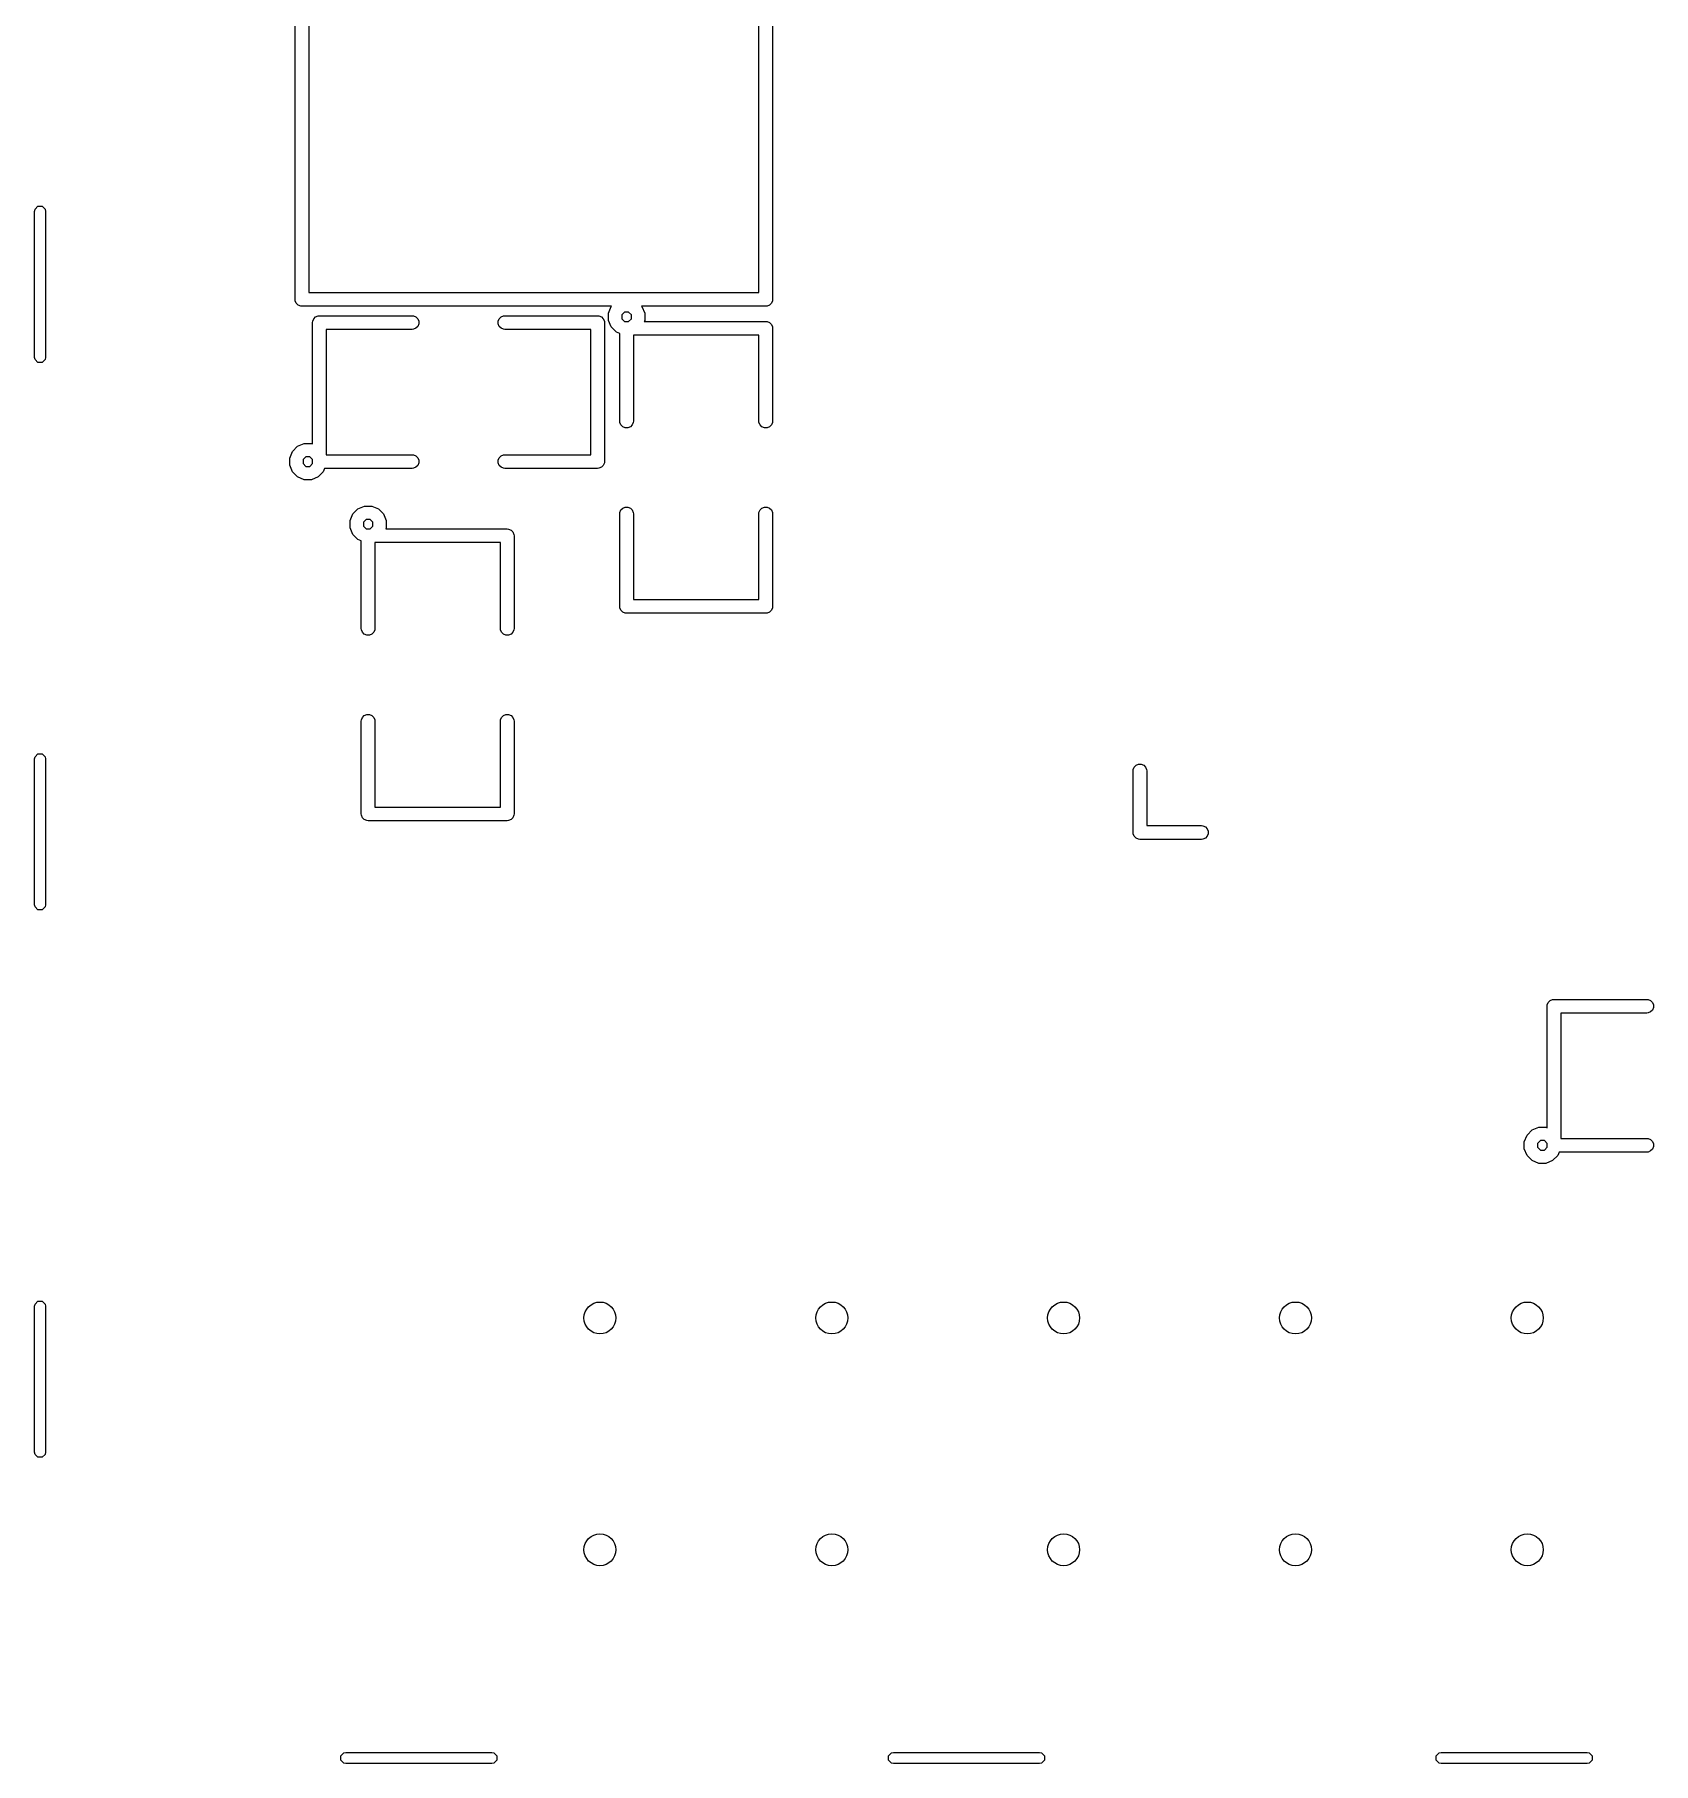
# Model space of a CAD drawing. Extents: x 3.77 to 7.16, y -4.93 to -3.32.
# Drawn here: x 5.656 to 6.354, y -4.796 to -4.05 of the extents above; entities that cross this region are included whole.
import ezdxf

# ---------------------------------------------------------------- set-up
doc = ezdxf.new("R2010")
doc.units = 0
doc.header["$MEASUREMENT"] = 0
doc.layers.add('BLACK', color=7, linetype='CONTINUOUS')

msp = doc.modelspace()

# ---------------------------------------------------------------- linework, layer by layer
at = {"layer": 'BLACK', "linetype": 'CONTINUOUS'}
for p, q in [((5.76865, -4.16419), (5.76865, -3.86419)), ((5.77455, -3.86714), (5.77455, -4.16123)), ((5.96865, -4.16123), (5.96865, -3.86714)), ((5.97455, -3.86419), (5.97455, -4.16419)), ((5.65642, -4.1253), (5.6577, -4.12402)), ((5.6577, -4.12402), (5.65951, -4.12402)), ((5.65951, -4.12402), (5.66079, -4.1253)), ((5.65624, -4.12621), (5.65642, -4.1253)), ((5.65624, -4.1892), (5.65624, -4.12621)), ((5.66079, -4.1253), (5.66097, -4.12621)), ((5.66097, -4.12621), (5.66097, -4.1892)), ((5.77455, -4.16123), (5.96865, -4.16123)), ((5.7687, -4.16476), (5.76865, -4.16419)), ((5.76914, -4.16583), (5.7687, -4.16476)), ((5.76996, -4.16664), (5.76914, -4.16583)), ((5.77102, -4.16708), (5.76996, -4.16664)), ((5.7716, -4.16714), (5.77102, -4.16708)), ((5.90512, -4.16714), (5.7716, -4.16714)), ((5.9038, -4.17014), (5.90499, -4.16727)), ((5.90499, -4.16727), (5.90512, -4.16714)), ((5.91075, -4.16964), (5.90955, -4.17084)), ((5.91245, -4.16964), (5.91075, -4.16964)), ((5.91365, -4.17084), (5.91245, -4.16964)), ((5.9716, -4.16714), (5.91808, -4.16714)), ((5.91808, -4.16714), (5.91821, -4.16727)), ((5.91821, -4.16727), (5.9194, -4.17014)), ((5.97218, -4.16708), (5.9716, -4.16714)), ((5.97324, -4.16664), (5.97218, -4.16708)), ((5.97405, -4.16583), (5.97324, -4.16664)), ((5.9745, -4.16476), (5.97405, -4.16583)), ((5.97455, -4.16419), (5.9745, -4.16476)), ((5.77615, -4.17419), (5.7762, -4.17361)), ((5.77615, -4.22659), (5.77615, -4.17419)), ((5.7762, -4.17361), (5.77664, -4.17255)), ((5.77664, -4.17255), (5.77746, -4.17173)), ((5.77746, -4.17173), (5.77852, -4.17129)), ((5.77852, -4.17129), (5.7791, -4.17123)), ((5.7791, -4.17123), (5.8191, -4.17123)), ((5.8191, -4.17714), (5.78205, -4.17714)), ((5.78205, -4.17714), (5.78205, -4.23123)), ((5.8191, -4.17123), (5.81968, -4.17129)), ((5.81968, -4.17708), (5.8191, -4.17714)), ((5.81968, -4.17129), (5.82074, -4.17173)), ((5.82074, -4.17664), (5.81968, -4.17708)), ((5.82074, -4.17173), (5.82155, -4.17255)), ((5.82155, -4.17583), (5.82074, -4.17664)), ((5.82155, -4.17255), (5.822, -4.17361)), ((5.822, -4.17476), (5.82155, -4.17583)), ((5.822, -4.17361), (5.822, -4.17476)), ((5.8562, -4.17361), (5.85664, -4.17255)), ((5.8562, -4.17476), (5.8562, -4.17361)), ((5.85664, -4.17583), (5.8562, -4.17476)), ((5.85664, -4.17255), (5.85746, -4.17173)), ((5.85746, -4.17664), (5.85664, -4.17583)), ((5.85746, -4.17173), (5.85852, -4.17129)), ((5.85852, -4.17708), (5.85746, -4.17664)), ((5.85852, -4.17129), (5.8591, -4.17123)), ((5.8591, -4.17714), (5.85852, -4.17708)), ((5.8591, -4.17123), (5.8991, -4.17123)), ((5.89615, -4.17714), (5.8591, -4.17714)), ((5.89615, -4.23123), (5.89615, -4.17714)), ((5.8991, -4.17123), (5.89968, -4.17129)), ((5.89968, -4.17129), (5.90074, -4.17173)), ((5.90074, -4.17173), (5.90155, -4.17255)), ((5.90155, -4.17255), (5.902, -4.17361)), ((5.902, -4.17361), (5.90205, -4.17419)), ((5.90205, -4.17419), (5.90205, -4.23419)), ((5.9038, -4.17084), (5.9038, -4.17014)), ((5.9038, -4.17324), (5.9038, -4.17084)), ((5.90499, -4.17611), (5.9038, -4.17324)), ((5.90718, -4.1783), (5.90499, -4.17611)), ((5.90955, -4.17084), (5.90955, -4.17254)), ((5.90955, -4.17254), (5.91075, -4.17373)), ((5.91075, -4.17373), (5.91245, -4.17373)), ((5.91245, -4.17373), (5.91365, -4.17254)), ((5.91365, -4.17254), (5.91365, -4.17084)), ((5.9194, -4.17324), (5.91919, -4.17373)), ((5.91919, -4.17373), (5.9716, -4.17373)), ((5.9194, -4.17014), (5.9194, -4.17324)), ((5.9716, -4.17373), (5.97218, -4.17379)), ((5.97218, -4.17379), (5.97324, -4.17423)), ((5.97324, -4.17423), (5.97405, -4.17505)), ((5.97405, -4.17505), (5.9745, -4.17611)), ((5.9745, -4.17611), (5.97455, -4.17669)), ((5.97455, -4.17669), (5.97455, -4.21669)), ((5.90865, -4.17891), (5.90718, -4.1783)), ((5.90865, -4.21669), (5.90865, -4.17891)), ((5.96865, -4.17964), (5.91455, -4.17964)), ((5.91455, -4.17964), (5.91455, -4.21669)), ((5.96865, -4.21669), (5.96865, -4.17964)), ((5.65642, -4.1901), (5.65624, -4.1892)), ((5.6577, -4.19138), (5.65642, -4.1901)), ((5.65951, -4.19138), (5.6577, -4.19138)), ((5.66079, -4.1901), (5.65951, -4.19138)), ((5.66097, -4.1892), (5.66079, -4.1901)), ((5.9087, -4.21726), (5.90865, -4.21669)), ((5.90914, -4.21833), (5.9087, -4.21726)), ((5.90996, -4.21914), (5.90914, -4.21833)), ((5.91102, -4.21958), (5.90996, -4.21914)), ((5.91218, -4.21958), (5.91102, -4.21958)), ((5.91324, -4.21914), (5.91218, -4.21958)), ((5.91405, -4.21833), (5.91324, -4.21914)), ((5.9145, -4.21726), (5.91405, -4.21833)), ((5.91455, -4.21669), (5.9145, -4.21726)), ((5.9687, -4.21726), (5.96865, -4.21669)), ((5.96914, -4.21833), (5.9687, -4.21726)), ((5.96996, -4.21914), (5.96914, -4.21833)), ((5.97102, -4.21958), (5.96996, -4.21914)), ((5.97218, -4.21958), (5.97102, -4.21958)), ((5.97324, -4.21914), (5.97218, -4.21958)), ((5.97405, -4.21833), (5.97324, -4.21914)), ((5.9745, -4.21726), (5.97405, -4.21833)), ((5.97455, -4.21669), (5.9745, -4.21726)), ((5.76749, -4.22977), (5.76968, -4.22757)), ((5.76968, -4.22757), (5.77255, -4.22639)), ((5.77255, -4.22639), (5.77565, -4.22639)), ((5.77565, -4.22639), (5.77615, -4.22659)), ((5.7663, -4.23264), (5.76749, -4.22977)), ((5.7663, -4.23334), (5.7663, -4.23264)), ((5.7663, -4.23574), (5.7663, -4.23334)), ((5.76749, -4.23861), (5.7663, -4.23574)), ((5.77325, -4.23214), (5.77205, -4.23334)), ((5.77205, -4.23334), (5.77205, -4.23504)), ((5.77205, -4.23504), (5.77325, -4.23623)), ((5.77495, -4.23214), (5.77325, -4.23214)), ((5.77325, -4.23623), (5.77495, -4.23623)), ((5.77615, -4.23334), (5.77495, -4.23214)), ((5.77495, -4.23623), (5.77615, -4.23504)), ((5.77615, -4.23504), (5.77615, -4.23334)), ((5.78205, -4.23123), (5.8191, -4.23123)), ((5.8191, -4.23123), (5.81968, -4.23129)), ((5.81968, -4.23129), (5.82074, -4.23173)), ((5.82074, -4.23664), (5.81968, -4.23708)), ((5.82074, -4.23173), (5.82155, -4.23255)), ((5.82155, -4.23583), (5.82074, -4.23664)), ((5.82155, -4.23255), (5.822, -4.23361)), ((5.822, -4.23476), (5.82155, -4.23583)), ((5.822, -4.23361), (5.822, -4.23476)), ((5.8562, -4.23361), (5.85664, -4.23255)), ((5.8562, -4.23476), (5.8562, -4.23361)), ((5.85664, -4.23583), (5.8562, -4.23476)), ((5.85664, -4.23255), (5.85746, -4.23173)), ((5.85746, -4.23664), (5.85664, -4.23583)), ((5.85746, -4.23173), (5.85852, -4.23129)), ((5.85852, -4.23708), (5.85746, -4.23664)), ((5.85852, -4.23129), (5.8591, -4.23123)), ((5.8591, -4.23123), (5.89615, -4.23123)), ((5.90074, -4.23664), (5.89968, -4.23708)), ((5.90155, -4.23583), (5.90074, -4.23664)), ((5.902, -4.23476), (5.90155, -4.23583)), ((5.90205, -4.23419), (5.902, -4.23476)), ((5.76968, -4.2408), (5.76749, -4.23861)), ((5.77255, -4.24199), (5.76968, -4.2408)), ((5.77565, -4.24199), (5.77255, -4.24199)), ((5.77852, -4.2408), (5.77565, -4.24199)), ((5.78071, -4.23861), (5.77852, -4.2408)), ((5.78132, -4.23714), (5.78071, -4.23861)), ((5.8191, -4.23714), (5.78132, -4.23714)), ((5.81968, -4.23708), (5.8191, -4.23714)), ((5.8591, -4.23714), (5.85852, -4.23708)), ((5.8991, -4.23714), (5.8591, -4.23714)), ((5.89968, -4.23708), (5.8991, -4.23714)), ((5.7923, -4.25964), (5.79349, -4.25677)), ((5.79349, -4.25677), (5.79568, -4.25457)), ((5.79568, -4.25457), (5.79855, -4.25339)), ((5.79925, -4.25914), (5.79805, -4.26034)), ((5.79855, -4.25339), (5.80165, -4.25339)), ((5.80095, -4.25914), (5.79925, -4.25914)), ((5.80215, -4.26034), (5.80095, -4.25914)), ((5.80165, -4.25339), (5.80452, -4.25457)), ((5.80452, -4.25457), (5.80671, -4.25677)), ((5.80671, -4.25677), (5.8079, -4.25964)), ((5.90865, -4.25669), (5.9087, -4.25611)), ((5.90865, -4.29669), (5.90865, -4.25669)), ((5.9087, -4.25611), (5.90914, -4.25505)), ((5.90914, -4.25505), (5.90996, -4.25423)), ((5.90996, -4.25423), (5.91102, -4.25379)), ((5.91102, -4.25379), (5.91218, -4.25379)), ((5.91218, -4.25379), (5.91324, -4.25423)), ((5.91324, -4.25423), (5.91405, -4.25505)), ((5.91405, -4.25505), (5.9145, -4.25611)), ((5.9145, -4.25611), (5.91455, -4.25669)), ((5.91455, -4.25669), (5.91455, -4.29373)), ((5.96865, -4.25669), (5.9687, -4.25611)), ((5.96865, -4.29373), (5.96865, -4.25669)), ((5.9687, -4.25611), (5.96914, -4.25505)), ((5.96914, -4.25505), (5.96996, -4.25423)), ((5.96996, -4.25423), (5.97102, -4.25379)), ((5.97102, -4.25379), (5.97218, -4.25379)), ((5.97218, -4.25379), (5.97324, -4.25423)), ((5.97324, -4.25423), (5.97405, -4.25505)), ((5.97405, -4.25505), (5.9745, -4.25611)), ((5.9745, -4.25611), (5.97455, -4.25669)), ((5.97455, -4.25669), (5.97455, -4.29669)), ((5.7923, -4.26034), (5.7923, -4.25964)), ((5.7923, -4.26274), (5.7923, -4.26034)), ((5.79349, -4.26561), (5.7923, -4.26274)), ((5.79568, -4.2678), (5.79349, -4.26561)), ((5.79805, -4.26034), (5.79805, -4.26204)), ((5.79805, -4.26204), (5.79925, -4.26323)), ((5.79925, -4.26323), (5.80095, -4.26323)), ((5.80095, -4.26323), (5.80215, -4.26204)), ((5.80215, -4.26204), (5.80215, -4.26034)), ((5.8079, -4.26274), (5.80769, -4.26323)), ((5.80769, -4.26323), (5.8601, -4.26323)), ((5.8079, -4.25964), (5.8079, -4.26274)), ((5.8601, -4.26323), (5.86068, -4.26329)), ((5.86068, -4.26329), (5.86174, -4.26373)), ((5.86174, -4.26373), (5.86255, -4.26455)), ((5.86255, -4.26455), (5.863, -4.26561)), ((5.863, -4.26561), (5.86305, -4.26619)), ((5.86305, -4.26619), (5.86305, -4.30619)), ((5.79715, -4.26841), (5.79568, -4.2678)), ((5.79715, -4.30619), (5.79715, -4.26841)), ((5.85715, -4.26914), (5.80305, -4.26914)), ((5.80305, -4.26914), (5.80305, -4.30619)), ((5.85715, -4.30619), (5.85715, -4.26914)), ((5.9087, -4.29726), (5.90865, -4.29669)), ((5.91455, -4.29373), (5.96865, -4.29373)), ((5.97455, -4.29669), (5.9745, -4.29726)), ((5.90914, -4.29833), (5.9087, -4.29726)), ((5.90996, -4.29914), (5.90914, -4.29833)), ((5.91102, -4.29958), (5.90996, -4.29914)), ((5.9116, -4.29964), (5.91102, -4.29958)), ((5.9716, -4.29964), (5.9116, -4.29964)), ((5.97218, -4.29958), (5.9716, -4.29964)), ((5.97324, -4.29914), (5.97218, -4.29958)), ((5.97405, -4.29833), (5.97324, -4.29914)), ((5.9745, -4.29726), (5.97405, -4.29833)), ((5.7972, -4.30676), (5.79715, -4.30619)), ((5.79764, -4.30783), (5.7972, -4.30676)), ((5.79846, -4.30864), (5.79764, -4.30783)), ((5.79952, -4.30908), (5.79846, -4.30864)), ((5.80068, -4.30908), (5.79952, -4.30908)), ((5.80174, -4.30864), (5.80068, -4.30908)), ((5.80255, -4.30783), (5.80174, -4.30864)), ((5.803, -4.30676), (5.80255, -4.30783)), ((5.80305, -4.30619), (5.803, -4.30676)), ((5.8572, -4.30676), (5.85715, -4.30619)), ((5.85764, -4.30783), (5.8572, -4.30676)), ((5.85846, -4.30864), (5.85764, -4.30783)), ((5.85952, -4.30908), (5.85846, -4.30864)), ((5.86068, -4.30908), (5.85952, -4.30908)), ((5.86174, -4.30864), (5.86068, -4.30908)), ((5.86255, -4.30783), (5.86174, -4.30864)), ((5.863, -4.30676), (5.86255, -4.30783)), ((5.86305, -4.30619), (5.863, -4.30676)), ((5.79715, -4.34619), (5.7972, -4.34561)), ((5.79715, -4.38619), (5.79715, -4.34619)), ((5.7972, -4.34561), (5.79764, -4.34455)), ((5.79764, -4.34455), (5.79846, -4.34373)), ((5.79846, -4.34373), (5.79952, -4.34329)), ((5.79952, -4.34329), (5.80068, -4.34329)), ((5.80068, -4.34329), (5.80174, -4.34373)), ((5.80174, -4.34373), (5.80255, -4.34455)), ((5.80255, -4.34455), (5.803, -4.34561)), ((5.803, -4.34561), (5.80305, -4.34619)), ((5.80305, -4.34619), (5.80305, -4.38323)), ((5.85715, -4.34619), (5.8572, -4.34561)), ((5.85715, -4.38323), (5.85715, -4.34619)), ((5.8572, -4.34561), (5.85764, -4.34455)), ((5.85764, -4.34455), (5.85846, -4.34373)), ((5.85846, -4.34373), (5.85952, -4.34329)), ((5.85952, -4.34329), (5.86068, -4.34329)), ((5.86068, -4.34329), (5.86174, -4.34373)), ((5.86174, -4.34373), (5.86255, -4.34455)), ((5.86255, -4.34455), (5.863, -4.34561)), ((5.863, -4.34561), (5.86305, -4.34619)), ((5.86305, -4.34619), (5.86305, -4.38619)), ((5.65624, -4.36243), (5.65642, -4.36152)), ((5.65624, -4.42542), (5.65624, -4.36243)), ((5.65642, -4.36152), (5.6577, -4.36024)), ((5.6577, -4.36024), (5.65951, -4.36024)), ((5.65951, -4.36024), (5.66079, -4.36152)), ((5.66079, -4.36152), (5.66097, -4.36243)), ((5.66097, -4.36243), (5.66097, -4.42542)), ((6.13006, -4.36765), (6.13012, -4.36708)), ((6.13006, -4.39423), (6.13006, -4.36765)), ((6.13012, -4.36708), (6.13056, -4.36601)), ((6.13056, -4.36601), (6.13138, -4.3652)), ((6.13138, -4.3652), (6.13244, -4.36476)), ((6.13244, -4.36476), (6.13359, -4.36476)), ((6.13359, -4.36476), (6.13466, -4.3652)), ((6.13466, -4.3652), (6.13547, -4.36601)), ((6.13547, -4.36601), (6.13591, -4.36708)), ((6.13591, -4.36708), (6.13597, -4.36765)), ((6.13597, -4.36765), (6.13597, -4.39127)), ((5.7972, -4.38676), (5.79715, -4.38619)), ((5.80305, -4.38323), (5.85715, -4.38323)), ((5.86305, -4.38619), (5.863, -4.38676)), ((5.79764, -4.38783), (5.7972, -4.38676)), ((5.79846, -4.38864), (5.79764, -4.38783)), ((5.79952, -4.38908), (5.79846, -4.38864)), ((5.8001, -4.38914), (5.79952, -4.38908)), ((5.8601, -4.38914), (5.8001, -4.38914)), ((5.86068, -4.38908), (5.8601, -4.38914)), ((5.86174, -4.38864), (5.86068, -4.38908)), ((5.86255, -4.38783), (5.86174, -4.38864)), ((5.863, -4.38676), (5.86255, -4.38783)), ((6.13597, -4.39127), (6.15959, -4.39127)), ((6.15959, -4.39127), (6.16017, -4.39133)), ((6.16017, -4.39133), (6.16123, -4.39177)), ((6.16123, -4.39177), (6.16205, -4.39259)), ((6.16205, -4.39259), (6.16249, -4.39365)), ((6.16249, -4.39365), (6.16249, -4.3948)), ((6.13012, -4.3948), (6.13006, -4.39423)), ((6.13056, -4.39587), (6.13012, -4.3948)), ((6.13138, -4.39668), (6.13056, -4.39587)), ((6.13244, -4.39712), (6.13138, -4.39668)), ((6.13302, -4.39718), (6.13244, -4.39712)), ((6.15959, -4.39718), (6.13302, -4.39718)), ((6.16017, -4.39712), (6.15959, -4.39718)), ((6.16123, -4.39668), (6.16017, -4.39712)), ((6.16205, -4.39587), (6.16123, -4.39668)), ((6.16249, -4.3948), (6.16205, -4.39587)), ((5.65642, -4.42632), (5.65624, -4.42542)), ((5.6577, -4.4276), (5.65642, -4.42632)), ((5.65951, -4.4276), (5.6577, -4.4276)), ((5.66079, -4.42632), (5.65951, -4.4276)), ((5.66097, -4.42542), (5.66079, -4.42632)), ((6.3087, -4.46861), (6.30914, -4.46755)), ((6.30914, -4.46755), (6.30996, -4.46673)), ((6.30996, -4.46673), (6.31102, -4.46629)), ((6.31102, -4.46629), (6.3116, -4.46623)), ((6.3116, -4.46623), (6.3516, -4.46623)), ((6.3516, -4.46623), (6.35218, -4.46629)), ((6.35218, -4.46629), (6.35324, -4.46673)), ((6.35324, -4.46673), (6.35405, -4.46755)), ((6.35405, -4.46755), (6.3545, -4.46861)), ((6.30865, -4.46919), (6.3087, -4.46861)), ((6.30865, -4.52159), (6.30865, -4.46919)), ((6.3516, -4.47214), (6.31455, -4.47214)), ((6.31455, -4.47214), (6.31455, -4.52623)), ((6.35218, -4.47208), (6.3516, -4.47214)), ((6.35324, -4.47164), (6.35218, -4.47208)), ((6.35405, -4.47083), (6.35324, -4.47164)), ((6.3545, -4.46976), (6.35405, -4.47083)), ((6.3545, -4.46861), (6.3545, -4.46976)), ((6.2988, -4.52764), (6.29999, -4.52477)), ((6.2988, -4.52834), (6.2988, -4.52764)), ((6.29999, -4.52477), (6.30218, -4.52257)), ((6.30218, -4.52257), (6.30505, -4.52139)), ((6.30575, -4.52714), (6.30455, -4.52834)), ((6.30505, -4.52139), (6.30815, -4.52139)), ((6.30745, -4.52714), (6.30575, -4.52714)), ((6.30865, -4.52834), (6.30745, -4.52714)), ((6.30815, -4.52139), (6.30865, -4.52159)), ((6.31455, -4.52623), (6.3516, -4.52623)), ((6.3516, -4.52623), (6.35218, -4.52629)), ((6.35218, -4.52629), (6.35324, -4.52673)), ((6.35324, -4.52673), (6.35405, -4.52755)), ((6.35405, -4.52755), (6.3545, -4.52861)), ((6.2988, -4.53074), (6.2988, -4.52834)), ((6.29999, -4.53361), (6.2988, -4.53074)), ((6.30218, -4.5358), (6.29999, -4.53361)), ((6.30455, -4.52834), (6.30455, -4.53004)), ((6.30455, -4.53004), (6.30575, -4.53123)), ((6.30575, -4.53123), (6.30745, -4.53123)), ((6.30745, -4.53123), (6.30865, -4.53004)), ((6.30865, -4.53004), (6.30865, -4.52834)), ((6.31321, -4.53361), (6.31102, -4.5358)), ((6.31382, -4.53214), (6.31321, -4.53361)), ((6.3516, -4.53214), (6.31382, -4.53214)), ((6.35218, -4.53208), (6.3516, -4.53214)), ((6.35324, -4.53164), (6.35218, -4.53208)), ((6.35405, -4.53083), (6.35324, -4.53164)), ((6.3545, -4.52976), (6.35405, -4.53083)), ((6.3545, -4.52861), (6.3545, -4.52976)), ((6.30505, -4.53699), (6.30218, -4.5358)), ((6.30815, -4.53699), (6.30505, -4.53699)), ((6.31102, -4.5358), (6.30815, -4.53699)), ((5.65624, -4.59865), (5.65642, -4.59774)), ((5.65624, -4.66164), (5.65624, -4.59865)), ((5.65642, -4.59774), (5.6577, -4.59647)), ((5.6577, -4.59647), (5.65951, -4.59647)), ((5.65951, -4.59647), (5.66079, -4.59774)), ((5.66079, -4.59774), (5.66097, -4.59865)), ((5.66097, -4.59865), (5.66097, -4.66164)), ((5.65642, -4.66254), (5.65624, -4.66164)), ((5.66097, -4.66164), (5.66079, -4.66254)), ((5.6577, -4.66382), (5.65642, -4.66254)), ((5.65951, -4.66382), (5.6577, -4.66382)), ((5.66079, -4.66254), (5.65951, -4.66382)), ((5.78831, -4.79263), (5.78959, -4.79135)), ((5.78831, -4.79443), (5.78831, -4.79263)), ((5.78959, -4.79571), (5.78831, -4.79443)), ((5.78959, -4.79135), (5.79049, -4.79117)), ((5.79049, -4.79589), (5.78959, -4.79571)), ((5.79049, -4.79117), (5.85349, -4.79117)), ((5.85349, -4.79589), (5.79049, -4.79589)), ((5.85349, -4.79117), (5.85439, -4.79135)), ((5.85439, -4.79571), (5.85349, -4.79589)), ((5.85439, -4.79135), (5.85567, -4.79263)), ((5.85567, -4.79443), (5.85439, -4.79571)), ((5.85567, -4.79263), (5.85567, -4.79443)), ((6.02453, -4.79263), (6.02581, -4.79135)), ((6.02453, -4.79443), (6.02453, -4.79263)), ((6.02581, -4.79571), (6.02453, -4.79443)), ((6.02581, -4.79135), (6.02671, -4.79117)), ((6.02671, -4.79589), (6.02581, -4.79571)), ((6.02671, -4.79117), (6.08971, -4.79117)), ((6.08971, -4.79589), (6.02671, -4.79589)), ((6.08971, -4.79117), (6.09061, -4.79135)), ((6.09061, -4.79571), (6.08971, -4.79589)), ((6.09061, -4.79135), (6.09189, -4.79263)), ((6.09189, -4.79443), (6.09061, -4.79571)), ((6.09189, -4.79263), (6.09189, -4.79443)), ((6.26075, -4.79263), (6.26203, -4.79135)), ((6.26075, -4.79443), (6.26075, -4.79263)), ((6.26203, -4.79571), (6.26075, -4.79443)), ((6.26203, -4.79135), (6.26293, -4.79117)), ((6.26293, -4.79589), (6.26203, -4.79571)), ((6.26293, -4.79117), (6.32593, -4.79117)), ((6.32593, -4.79589), (6.26293, -4.79589)), ((6.32593, -4.79117), (6.32683, -4.79135)), ((6.32683, -4.79571), (6.32593, -4.79589)), ((6.32683, -4.79135), (6.32811, -4.79263)), ((6.32811, -4.79443), (6.32683, -4.79571)), ((6.32811, -4.79263), (6.32811, -4.79443))]:
    msp.add_line(p, q, dxfattribs=at)
at = {"layer": 'BLACK'}
for centre in [(5.9001, -4.60369), (5.9001, -4.60369), (6.0001, -4.60369), (6.0001, -4.60369), (6.1001, -4.60369), (6.1001, -4.60369), (6.2001, -4.60369), (6.2001, -4.60369), (6.3001, -4.60369), (6.3001, -4.60369), (5.9001, -4.70369), (5.9001, -4.70369), (6.0001, -4.70369), (6.0001, -4.70369), (6.1001, -4.70369), (6.1001, -4.70369), (6.2001, -4.70369), (6.2001, -4.70369), (6.3001, -4.70369), (6.3001, -4.70369)]:
    msp.add_circle(centre, 0.00689, dxfattribs=at)

doc.saveas('drawing.dxf')
